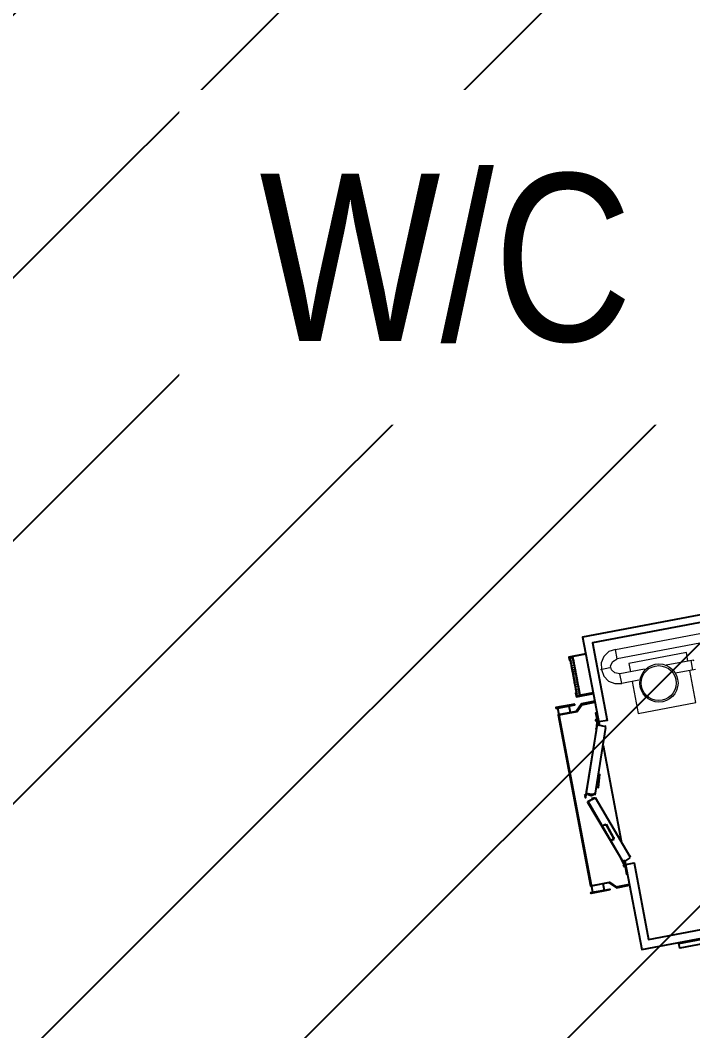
# Model space of a CAD drawing. Extents: x 407440 to 411585, y 6041728 to 6045069.
# Drawn here: x 410318.3 to 410358.4, y 6044278.7 to 6044339.1 of the extents above; entities that cross this region are included whole.
import ezdxf

# ---------------------------------------------------------------- set-up
doc = ezdxf.new("R2010")
doc.units = 0
doc.header["$LTSCALE"] = 5
doc.linetypes.add('foc-TIELINE', pattern=[1.875, 1.25, -0.625])
doc.layers.add('C-WS-T', color=13, linetype='Continuous', lineweight=9)
doc.layers.add('P-PROPOSED-EXISTING-H', color=59, linetype='Continuous')
doc.layers.add('T-TIE', color=201, linetype='foc-TIELINE')
doc.styles.add('80L', font='ARIALN.TTF', dxfattribs={"height": 10})

# ---------------------------------------------------------------- blocks, each defined once
blk = doc.blocks.new('P-RIG-877')
at = {"layer": 'T-TIE', "linetype": 'ByBlock', "lineweight": 25}
for points in [[(-6.82, -25.556), (-5.74, -25.556), (-5.74, -13.226), (-9.54, -13.226), (-9.54, -25.556), (-8.461, -25.556)], [(-5.671, -22.296), (-5.671, -25.108), (-5.729, -25.108), (-5.729, -22.296), (-5.694, -22.296)], [(-6.774, -25.556), (-6.774, -25.453), (-5.844, -25.453), (-5.844, -22.364), (-9.449, -22.364), (-9.449, -25.453), (-8.507, -25.453), (-8.507, -25.556)], [(-9.334, -25.705), (-9.334, -25.556), (-9.334, -25.763), (-9.299, -25.763), (-9.299, -25.751), (-9.311, -25.751), (-9.322, -25.751), (-9.311, -25.751), (-9.322, -25.751), (-9.311, -25.751)], [(-8.886, -25.751), (-8.898, -25.751), (-8.886, -25.751), (-8.898, -25.751), (-8.886, -25.751), (-8.898, -25.763), (-8.852, -25.763), (-8.852, -25.556), (-8.863, -25.556), (-8.863, -25.705), (-8.852, -25.705)], [(-8.76, -25.556), (-8.76, -25.717), (-8.679, -25.797), (-8.679, -26.015), (-6.601, -26.015), (-6.601, -25.797), (-6.521, -25.717), (-6.521, -25.556)], [(-8.679, -26.004), (-8.679, -25.786), (-8.748, -25.717), (-8.748, -25.556)], [(-8.611, -25.568), (-8.611, -25.556)], [(-7.669, -25.878), (-7.646, -25.878), (-7.669, -25.878), (-7.669, -25.866), (-7.681, -25.866), (-7.715, -25.855), (-8.507, -25.568), (-8.507, -25.579), (-8.427, -25.602), (-8.438, -25.602), (-8.438, -25.591)], [(-7.681, -25.866), (-7.669, -25.866), (-7.681, -25.866), (-8.507, -25.568)], [(-8.461, -25.568), (-8.473, -25.568), (-8.438, -25.487), (-8.45, -25.487)], [(-8.427, -25.487), (-7.658, -25.763)], [(-8.22, -25.556), (-7.061, -25.556)], [(-6.865, -25.487), (-6.854, -25.487), (-7.623, -25.763)], [(-6.865, -25.602), (-6.854, -25.602), (-6.774, -25.579), (-6.774, -25.568), (-7.589, -25.855), (-7.589, -25.866), (-6.774, -25.568)], [(-6.808, -25.568), (-6.843, -25.487)], [(-6.843, -25.602), (-6.843, -25.591)], [(-6.82, -25.568), (-6.831, -25.568)], [(-6.67, -25.568), (-6.67, -25.556)], [(-6.601, -26.004), (-6.601, -25.786), (-6.533, -25.717), (-6.533, -25.556)], [(-9.299, -25.717), (-9.311, -25.717), (-9.322, -25.717), (-9.311, -25.717), (-9.322, -25.717), (-9.311, -25.717)], [(-9.173, -25.717), (-9.185, -25.717)], [(-9.127, -25.717), (-9.116, -25.717), (-9.127, -25.717), (-9.139, -25.717), (-9.15, -25.717), (-9.162, -25.717), (-9.15, -25.717), (-9.162, -25.717)], [(-9.093, -25.717), (-9.104, -25.717)], [(-9.001, -25.717), (-8.989, -25.717), (-9.001, -25.717), (-8.989, -25.717), (-9.001, -25.717), (-9.012, -25.717), (-9.024, -25.717), (-9.035, -25.717), (-9.024, -25.717), (-9.035, -25.717), (-9.024, -25.717)], [(-8.943, -25.717), (-8.955, -25.717)], [(-8.852, -25.717), (-8.863, -25.717)], [(-7.749, -25.728), (-7.738, -25.705), (-7.887, -25.659), (-7.887, -25.682), (-7.876, -25.671)], [(-7.864, -25.682), (-7.876, -25.682)], [(-7.864, -25.671), (-7.761, -25.705)], [(-7.761, -25.717), (-7.772, -25.717)], [(-7.749, -25.717), (-7.761, -25.728)], [(-7.29, -25.694), (-7.107, -25.636), (-7.279, -25.694)], [(-7.279, -25.751), (-7.29, -25.705), (-7.279, -25.74)], [(-7.095, -25.636), (-7.084, -25.682), (-7.107, -25.636), (-7.118, -25.636), (-7.107, -25.636)], [(-9.311, -25.74), (-9.322, -25.74)], [(-9.276, -25.74), (-9.288, -25.74)], [(-9.253, -25.74), (-9.265, -25.74)], [(-9.219, -25.74), (-9.231, -25.74)], [(-9.196, -25.74), (-9.208, -25.74)], [(-9.173, -25.74), (-9.185, -25.74)], [(-9.15, -25.74), (-9.162, -25.74)], [(-9.15, -25.751), (-9.139, -25.751), (-9.127, -25.751), (-9.116, -25.751), (-9.127, -25.751), (-9.116, -25.751), (-9.127, -25.751)], [(-9.116, -25.74), (-9.127, -25.74)], [(-9.093, -25.74), (-9.104, -25.74)], [(-9.07, -25.74), (-9.081, -25.74)], [(-9.047, -25.74), (-9.058, -25.74)], [(-9.024, -25.74), (-9.035, -25.74)], [(-9.001, -25.751), (-8.989, -25.751), (-9.001, -25.751), (-9.012, -25.751), (-9.024, -25.751), (-9.035, -25.751), (-9.024, -25.751), (-9.035, -25.751), (-9.024, -25.751)], [(-8.989, -25.74), (-9.001, -25.74)], [(-8.966, -25.74), (-8.978, -25.74)], [(-8.943, -25.751), (-8.932, -25.751), (-8.943, -25.751), (-8.932, -25.751), (-8.943, -25.751), (-8.955, -25.751)], [(-8.932, -25.74), (-8.943, -25.74)], [(-8.909, -25.74), (-8.921, -25.74)], [(-8.886, -25.74), (-8.898, -25.74)], [(-8.863, -25.751), (-8.875, -25.751)], [(-7.658, -25.774), (-7.692, -25.855), (-7.704, -25.855)], [(-7.681, -25.797), (-7.669, -25.797), (-7.658, -25.797), (-7.658, -25.809), (-7.669, -25.832), (-7.681, -25.832), (-7.692, -25.832)], [(-7.669, -25.774), (-7.681, -25.774)], [(-7.681, -25.82), (-7.669, -25.797)], [(-7.589, -25.855), (-7.6, -25.855), (-7.623, -25.774), (-7.635, -25.774)], [(-7.612, -25.832), (-7.6, -25.832), (-7.623, -25.797), (-7.635, -25.797)], [(-8.679, -25.866), (-8.76, -25.866)], [(-7.681, -25.843), (-7.692, -25.843)], [(-6.601, -25.866), (-6.521, -25.866)], [(-6.521, -26.004), (-8.76, -26.004)]]:
    blk.add_lwpolyline(points, dxfattribs=at)
at = {"layer": 'T-TIE', "linetype": 'ByBlock', "lineweight": 18}
for points in [[(-9.322, -25.2), (-9.322, -23.042), (-9.311, -22.961), (-9.265, -22.893), (-9.196, -22.847), (-9.116, -22.835)], [(-9.116, -22.95), (-9.185, -22.973), (-9.208, -23.042), (-9.208, -25.2)], [(-9.024, -24.374), (-9.127, -24.374), (-9.127, -25.074), (-9.024, -25.074)], [(-9.012, -24.305), (-9.024, -24.305), (-9.024, -24.638)], [(-9.024, -24.339), (-8.909, -24.339)], [(-8.909, -24.305), (-8.909, -24.546)], [(-8.909, -25.074), (-8.519, -25.074), (-8.519, -24.374), (-8.909, -24.374)], [(-9.024, -24.902), (-9.024, -25.2)], [(-8.909, -24.994), (-8.909, -25.2)], [(-9.116, -25.304), (-9.116, -25.418)]]:
    blk.add_lwpolyline(points, dxfattribs=at)
blk.add_lwpolyline([(-8.909, -25.2), (-9.024, -25.2), (-9.047, -25.258), (-9.093, -25.292), (-9.139, -25.292), (-9.185, -25.258), (-9.208, -25.2), (-9.322, -25.2), (-9.311, -25.281), (-9.265, -25.349), (-9.196, -25.395), (-9.116, -25.407), (-9.035, -25.395), (-8.966, -25.349), (-8.921, -25.281)], close=True, dxfattribs=at)
at = {"layer": 'T-TIE', "linetype": 'ByBlock', "lineweight": 25}
for points in [[(-8.542, -25.568), (-8.622, -25.568), (-8.622, -25.556), (-8.542, -25.556)], [(-8.53, -25.568), (-8.542, -25.579), (-8.53, -25.591), (-8.519, -25.579)], [(-6.762, -25.591), (-6.751, -25.579), (-6.762, -25.568), (-6.774, -25.579)], [(-6.751, -25.568), (-6.659, -25.568), (-6.659, -25.556), (-6.751, -25.556)], [(-9.334, -25.717), (-8.863, -25.717), (-8.863, -25.751), (-9.322, -25.751), (-9.334, -25.751)], [(-9.288, -25.717), (-9.276, -25.717)], [(-9.276, -25.717), (-9.288, -25.717)], [(-9.265, -25.717), (-9.253, -25.717)], [(-9.265, -25.717), (-9.253, -25.717)], [(-9.231, -25.717), (-9.219, -25.717)], [(-9.219, -25.717), (-9.231, -25.717)], [(-9.208, -25.717), (-9.196, -25.717)], [(-9.208, -25.717), (-9.196, -25.717)], [(-9.185, -25.717), (-9.173, -25.717)], [(-9.185, -25.717), (-9.173, -25.717)], [(-9.127, -25.717), (-9.116, -25.717)], [(-9.104, -25.717), (-9.093, -25.717)], [(-9.104, -25.717), (-9.093, -25.717)], [(-9.081, -25.717), (-9.07, -25.717)], [(-9.081, -25.717), (-9.07, -25.717)], [(-9.058, -25.717), (-9.047, -25.717)], [(-9.058, -25.717), (-9.047, -25.717)], [(-8.978, -25.717), (-8.966, -25.717)], [(-8.978, -25.717), (-8.966, -25.717)], [(-8.943, -25.717), (-8.932, -25.717)], [(-8.943, -25.717), (-8.932, -25.717)], [(-8.921, -25.717), (-8.909, -25.717)], [(-8.921, -25.717), (-8.909, -25.717)], [(-8.898, -25.717), (-8.886, -25.717)], [(-8.898, -25.717), (-8.886, -25.717)], [(-7.29, -25.705), (-7.279, -25.705)], [(-9.288, -25.751), (-9.276, -25.751)], [(-9.288, -25.751), (-9.276, -25.751)], [(-9.265, -25.751), (-9.253, -25.751)], [(-9.265, -25.751), (-9.253, -25.751)], [(-9.231, -25.751), (-9.219, -25.751)], [(-9.231, -25.751), (-9.219, -25.751)], [(-9.208, -25.751), (-9.196, -25.751)], [(-9.208, -25.751), (-9.196, -25.751)], [(-9.185, -25.751), (-9.173, -25.751)], [(-9.185, -25.751), (-9.173, -25.751)], [(-9.162, -25.751), (-9.15, -25.751)], [(-9.162, -25.751), (-9.15, -25.751)], [(-9.104, -25.751), (-9.093, -25.751)], [(-9.104, -25.751), (-9.093, -25.751)], [(-9.081, -25.751), (-9.07, -25.751)], [(-9.081, -25.751), (-9.07, -25.751)], [(-9.058, -25.751), (-9.047, -25.751)], [(-9.058, -25.751), (-9.047, -25.751)], [(-9.001, -25.751), (-8.989, -25.751)], [(-8.978, -25.751), (-8.966, -25.751)], [(-8.978, -25.751), (-8.966, -25.751)], [(-8.921, -25.751), (-8.909, -25.751)], [(-8.921, -25.751), (-8.909, -25.751)], [(-8.771, -25.797), (-8.771, -26.027), (-8.76, -26.027), (-8.76, -25.797)], [(-6.51, -25.797), (-6.51, -26.027), (-6.521, -26.027), (-6.521, -25.797)], [(-7.692, -25.878), (-7.681, -25.878)]]:
    blk.add_lwpolyline(points, close=True, dxfattribs=at)
at = {"layer": 'T-TIE', "linetype": 'ByBlock', "lineweight": 18}
for centre, radius in [((-8.831, -24.763), 0.228), ((-8.831, -24.766), 0.208)]:
    blk.add_circle(centre, radius, dxfattribs=at)

msp = doc.modelspace()

# ---------------------------------------------------------------- hatches: boundary and pattern name
at = {"layer": 'P-PROPOSED-EXISTING-H'}
h = msp.add_hatch(dxfattribs=at)
h.set_pattern_fill('ANSI31', color=256, scale=3.498392, style=0)
h.set_pattern_definition([(45, (-102.852, 2739.382), (-7.854113246, 7.854113246), [])])
edge = h.paths.add_edge_path()
edge.add_line((410849.565, 6043843.767), (410381.581, 6043755.258))
edge.add_line((410381.581, 6043755.258), (409934.712, 6043670.743))
edge.add_line((409934.712, 6043670.743), (409814.106, 6044308.44))
edge.add_line((409814.106, 6044308.44), (410263.945, 6044377.375))
edge.add_line((410263.945, 6044377.375), (410794.85, 6044458.734))
edge.add_line((410794.85, 6044458.734), (411169.273, 6044565.411))
edge.add_line((411169.273, 6044565.411), (411290.002, 6043927.065))
edge.add_line((411290.002, 6043927.065), (411039.067, 6043879.607))
edge.add_arc((410922.403, 6043977.554), 152.33, 241.43508, 319.98432, ccw=False)

# ---------------------------------------------------------------- block references
at = {"layer": 'T-TIE', "linetype": 'ByBlock', "xscale": 4.999999999955019, "yscale": 4.999999999955019, "zscale": 4.999999999955019, "rotation": 280.7096999997605}
msp.add_blockref('P-RIG-877', (410486.28, 6044279.077), dxfattribs=at)

# ---------------------------------------------------------------- next in the draw order: texts
at = {"layer": 'C-WS-T', "insert": (410367.888, 6044324.811), "char_height": 9.9954, "attachment_point": 5, "style": '80L', "bg_fill": 2}
msp.add_mtext_dynamic_manual_height_columns('W/C 102/5-10', width=70.20914, gutter_width=50, heights=[0], dxfattribs=at)

doc.saveas('drawing.dxf')
